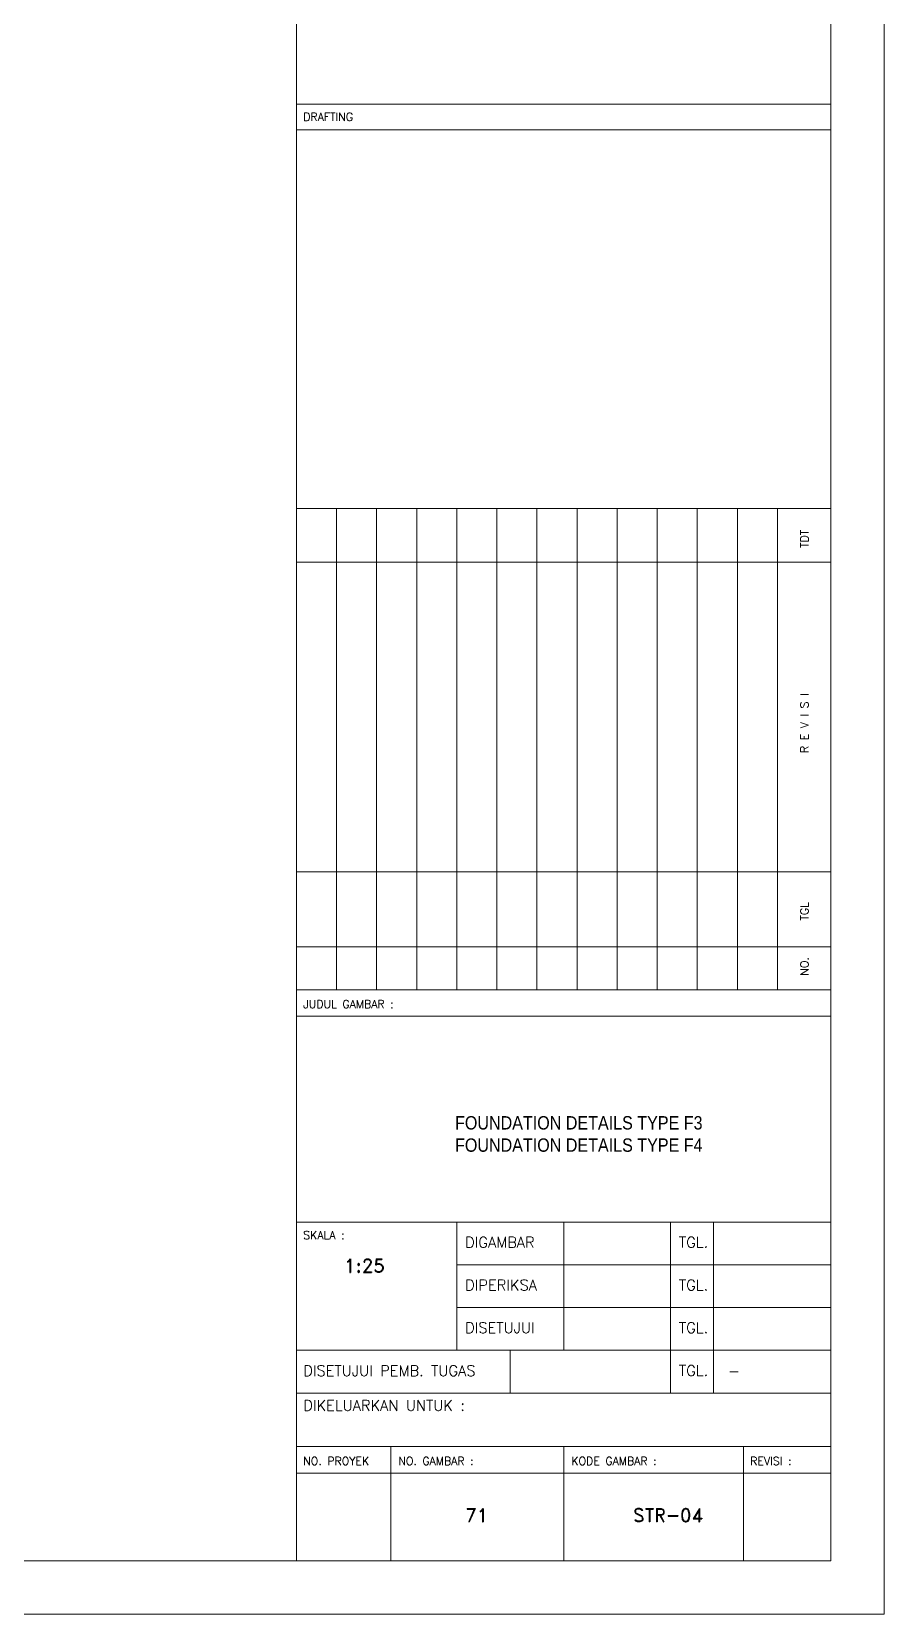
# Model space of a CAD drawing. Header units: millimetres. Extents: x -322387 to 1539330, y -108868 to 282714.
# Drawn here: x -322227.2 to -322218.93, y -108867.52 to -108852.17 of the extents above; entities that cross this region are included whole.
import ezdxf

# ---------------------------------------------------------------- set-up
doc = ezdxf.new("R2010")
doc.units = ezdxf.units.MM
doc.header["$MEASUREMENT"] = 0
doc.linetypes.add('DASHED2', pattern=[0.375, 0.25, -0.125])
for name, color, linetype, lineweight in [('LEGEND', 1, 'DASHED2', 50), ('XR-KOP A3_MOZART$0$A-TXTKOP', 3, 'Continuous', 5), ('XR-KOP A3_MOZART$0$KOP-A1$0$A-GRSKOP', 1, 'Continuous', 5), ('XR-KOP A3_MOZART$0$KOP-A1$0$A-TXTKOP', 3, 'Continuous', 5)]:
    doc.layers.add(name, color=color, linetype=linetype, lineweight=lineweight)
doc.styles.add('XR-KOP A3_MOZART$0$KOP-A1$0$ROMANS', font='romans.shx', dxfattribs={"height": 200})
doc.styles.add('XR-KOP A3_MOZART$0$ROMAND', font='romand.shx', dxfattribs={"height": 2, "bigfont": 'bigfont.shx'})
doc.styles.add('XR-KOP A3_MOZART$0$ROMANS', font='romans.shx', dxfattribs={"height": 200})

# ---------------------------------------------------------------- blocks, each defined once
blk = doc.blocks.new('hsdh')
at = {"layer": 'XR-KOP A3_MOZART$0$KOP-A1$0$A-GRSKOP', "linetype": 'Continuous', "lineweight": 5}
for p, q in [((140385, 56660), (140385, 82138)), ((140385, 69286), (145017, 69286)), ((140385, 69063), (145017, 69063)), ((140385, 65781), (145017, 65781)), ((140385, 65781), (145017, 65781)), ((140732, 61611), (140732, 65781)), ((141079, 61611), (141079, 65781)), ((141427, 61611), (141427, 65781)), ((141774, 61611), (141774, 65781)), ((142122, 61611), (142122, 65781)), ((142469, 61611), (142469, 65781)), ((142816, 61611), (142816, 65781)), ((143164, 61611), (143164, 65781)), ((143511, 61611), (143511, 65781)), ((143859, 61611), (143859, 65781)), ((144206, 61611), (144206, 65781)), ((144554, 61611), (144554, 65781)), ((140385, 65317), (145017, 65317)), ((140385, 62631), (145017, 62631)), ((140385, 61982), (145017, 61982)), ((140385, 61611), (145017, 61611)), ((140385, 61611), (145017, 61611)), ((140385, 61380), (145017, 61380)), ((140385, 59597), (145017, 59597)), ((141774, 59597), (141774, 58485)), ((142701, 59597), (142701, 58485)), ((143627, 59597), (143627, 58115)), ((143998, 59597), (143998, 58115)), ((141774, 59226), (145017, 59226)), ((141774, 58856), (145017, 58856)), ((140385, 58485), (145017, 58485)), ((142237, 58485), (142237, 58115)), ((140385, 58115), (145017, 58115)), ((140385, 57651), (145017, 57651)), ((141201, 57651), (141201, 56660)), ((142701, 57651), (142701, 56660)), ((144258, 57651), (144258, 56660)), ((140385, 57420), (145017, 57420))]:
    blk.add_line(p, q, dxfattribs=at)
at = {"layer": 'XR-KOP A3_MOZART$0$KOP-A1$0$A-GRSKOP', "color": 0, "linetype": 'Continuous', "lineweight": 5}
blk.add_lwpolyline([(145480, 82601), (107945, 82601), (107945, 56197), (145480, 56197)], close=True, dxfattribs=at)
at = {"layer": 'XR-KOP A3_MOZART$0$KOP-A1$0$A-GRSKOP', "color": 5, "linetype": 'Continuous', "lineweight": 5}
blk.add_lwpolyline([(145017, 82138), (108409, 82138), (108409, 56660), (145017, 56660)], close=True, dxfattribs=at)
at = {"layer": 'XR-KOP A3_MOZART$0$A-TXTKOP', "lineweight": 5, "style": 'XR-KOP A3_MOZART$0$ROMANS'}
blk.add_text('-', height=92.6, dxfattribs=at).set_placement((144125, 58258))
at = {"layer": 'XR-KOP A3_MOZART$0$KOP-A1$0$A-TXTKOP', "lineweight": 5, "style": 'XR-KOP A3_MOZART$0$KOP-A1$0$ROMANS'}
for s, height, p in [('DRAFTING', 69.5, (140443, 69142)), ('JUDUL GAMBAR :', 69.49, (140443, 61451)), ('SKALA :', 69.5, (140443, 59449)), ('DIGAMBAR', 92.6, (141846, 59375)), ('TGL.', 92.6, (143699, 59375)), ('DIPERIKSA', 92.6, (141846, 59004)), ('TGL.', 92.6, (143699, 59004)), ('DISETUJUI', 92.6, (141846, 58634)), ('TGL.', 92.6, (143699, 58634)), ('DISETUJUI PEMB. TUGAS', 92.65, (140443, 58262)), ('TGL.', 92.6, (143699, 58263)), ('DIKELUARKAN UNTUK :', 92.65, (140443, 57961)), ('NO. PROYEK', 69.5, (140443, 57491)), ('NO. GAMBAR :', 69.49, (141267, 57491)), ('KODE GAMBAR :', 69.49, (142767, 57491)), ('REVISI :', 69.5, (144317, 57491))]:
    blk.add_text(s, height=height, dxfattribs=at).set_placement(p)
for s, height, p in [('TDT', 69.5, (144822, 65440)), ('R E V I S I', 69.49, (144822, 63662)), ('TGL', 69.5, (144822, 62210)), ('NO.', 69.5, (144822, 61732))]:
    blk.add_text(s, height=height, rotation=90, dxfattribs=at).set_placement(p)

msp = doc.modelspace()

# ---------------------------------------------------------------- block references
at = {"layer": 'LEGEND', "xscale": 0.00111896417510141, "yscale": 0.00111896417510141, "zscale": 0.00111896417510141}
msp.add_blockref('hsdh', (-322381.7199, -108930.3974), dxfattribs=at)

# ---------------------------------------------------------------- texts
at = {"layer": 'XR-KOP A3_MOZART$0$A-TXTKOP', "attachment_point": 1, "style": 'XR-KOP A3_MOZART$0$ROMAND'}
for s, insert, char_height in [('{\\fCentury Gothic|b0|i0|c0|p34;\\W0.9;FOUNDATION DETAILS TYPE F3\\PFOUNDATION DETAILS TYPE F4}', (-322223.0968, -108862.6835), 0.129586), ('1:25', (-322224.1729, -108864.0688), 0.12959), ('71', (-322222.9972, -108866.4896), 0.12959), ('STR-04', (-322221.37, -108866.4896), 0.12959)]:
    msp.add_mtext_dynamic_manual_height_columns(s, width=334.351235, gutter_width=75.5301, heights=[0], dxfattribs=dict(at, insert=insert, char_height=char_height))

doc.saveas('drawing.dxf')
